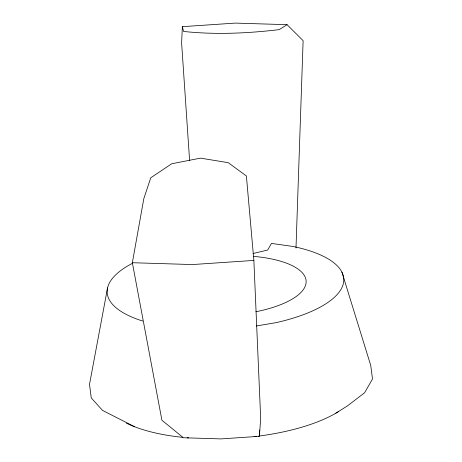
<?xml version="1.0" encoding="UTF-8"?>
<svg xmlns="http://www.w3.org/2000/svg" width="462" height="462" viewBox="0 0 462 462"><rect width="100%" height="100%" fill="white"/><g stroke="black" fill="none" stroke-linecap="round" stroke-linejoin="round"><path stroke-width="0.69" d="M295.992 248.013L303.124 40.679L287.069 24.682L235.297 23.1L182.369 26.663L181.612 42.978L189.622 160.816M259.407 434.136L259.413 430.018M132.351 262.722L143.798 198.729L150.756 177.778L171.766 163.744L200.514 158.137L228.216 162.676L246.385 175.97L253.869 260.424L260.678 418.358L259.419 436.313L220.992 438.9L183.402 437.751L161.914 420.229L132.351 262.722L192.44 264.559L253.869 260.424M107.554 287.918L89.507 384.355L91.262 397.938L102.541 410.412L134.65 426.761M335.822 413.213L347.615 405.769L364.605 392.764L372.493 379.002L370.738 365.419L341.915 272.135M287.069 24.682L279.187 29.632C247.511 33.385 215.332 34.852 183.558 31.445L182.369 26.663M253.009 253.534L267.671 250.034L271.46 243.422L292.966 246.448A118.491 43.619 -3.3 0 1 275.872 322.695L256.312 325.976M255.405 436.371L254.088 436.671A127.108 46.795 -3.3 0 0 256.243 436.411M142.77 321.05A118.491 43.619 -3.3 0 1 132.288 263.404M253.499 256.364A80.792 29.741 -3.3 0 1 306.133 281.202A80.792 29.741 -3.3 0 1 255.856 311.763M338.536 411.578A127.108 46.795 -3.3 0 1 258.402 436.14M188.617 437.912A127.108 46.795 -3.3 0 1 187.145 437.785M182.75 437.364A127.108 46.795 -3.3 0 1 126.369 423.134"/></g></svg>
